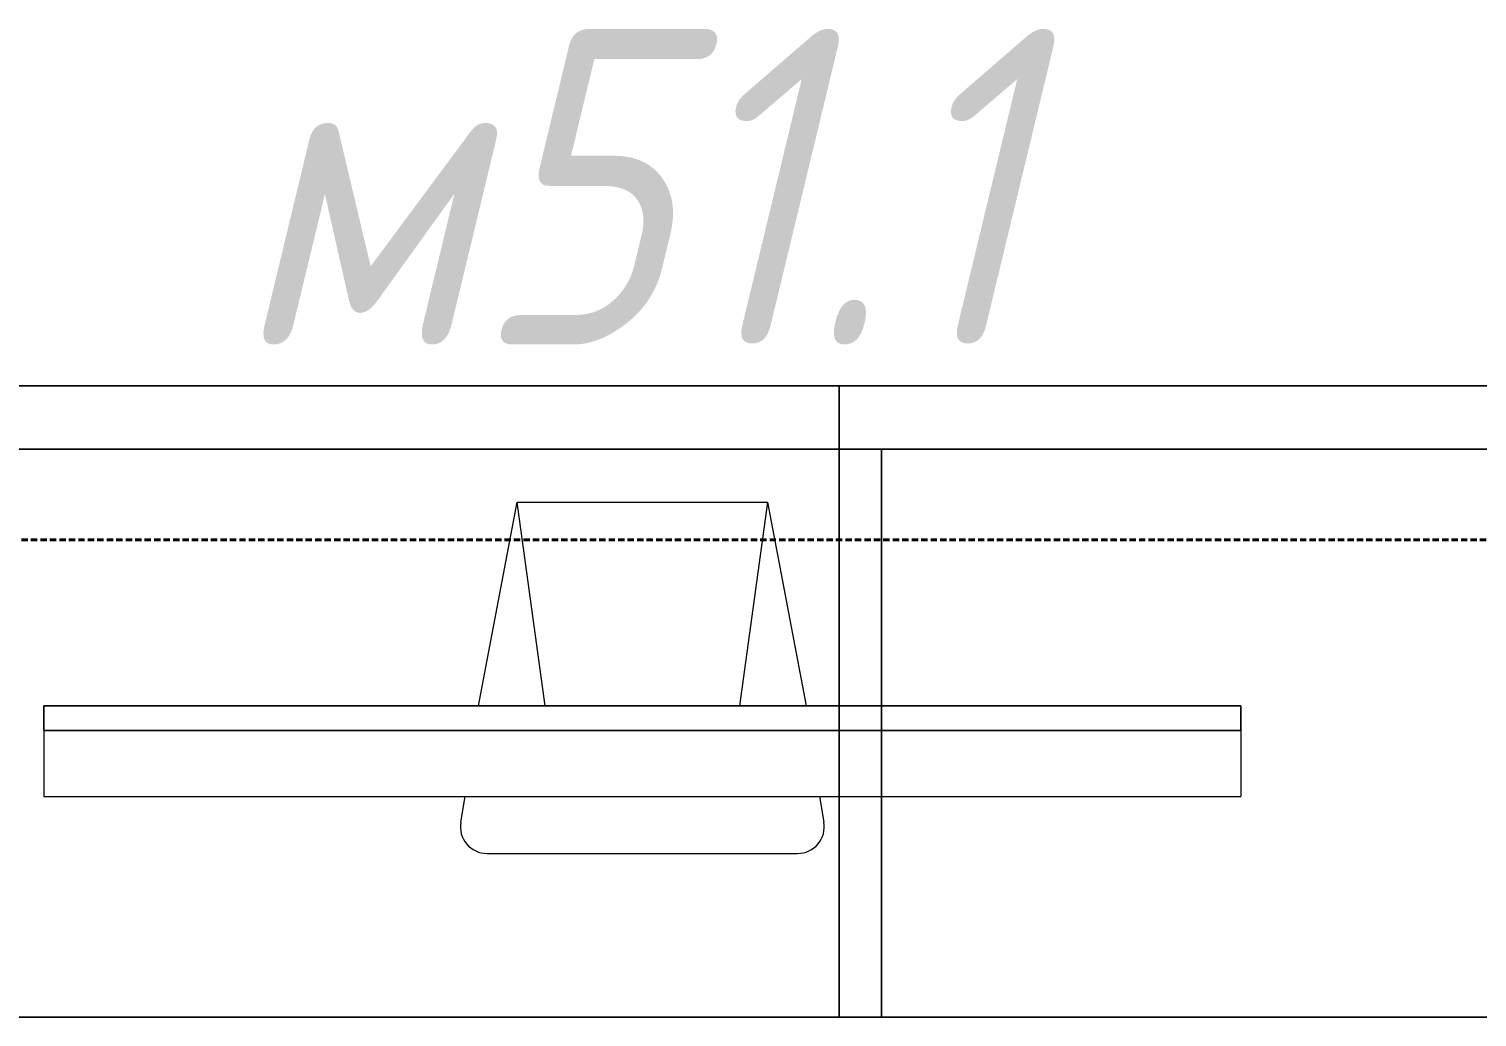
# Model space of a CAD drawing. Header units: millimetres. Extents: x -32954 to 151739, y -65671 to 56243.
# Drawn here: x -16993 to -16305, y -28475 to -28005 of the extents above; entities that cross this region are included whole.
import ezdxf

# ---------------------------------------------------------------- set-up
doc = ezdxf.new("R2010")
doc.units = ezdxf.units.MM
doc.linetypes.add('ADSK_Штрих_ш3 п1_5', pattern=[4.5, 3, -1.5])
doc.layers.add('_Разделитель помещений_', color=4, linetype='ADSK_Штрих_ш3 п1_5', lineweight=40, true_color=0x00ffff)
for name, color, linetype, lineweight in [('I-FURN', 7, 'Continuous', 9), ('I-FURN-IDEN', 7, 'Continuous', 9), ('M-EQPM', 7, 'Continuous', 9)]:
    doc.layers.add(name, color=color, linetype=linetype, lineweight=lineweight)
doc.styles.add('GOST Common_I', font='GOST_Common Italic.ttf', dxfattribs={"width": 0.9, "height": 150})

# ---------------------------------------------------------------- blocks, each defined once
blk = doc.blocks.new('АРМ_Компьютер - ГКБ_АРМ2 _4_2_-10171851-О_ТХ_03')
at = {"layer": 'M-EQPM'}
for p, q in [((-77.87, -67.38), (-59.46, 29.37)), ((-59.46, 29.37), (59.46, 29.37)), ((-46.12, -67.38), (-59.46, 29.37)), ((59.46, 29.37), (46.12, -67.38)), ((59.46, 29.37), (77.87, -67.38)), ((-284.46, -67.38), (-284.46, -110.56)), ((284.46, -67.38), (-284.46, -67.38)), ((-284.46, -78.3), (-284.46, -67.38)), ((-284.46, -67.38), (-284.46, -79.06)), ((-284.46, -67.38), (284.46, -67.38)), ((-284.46, -67.38), (284.46, -67.38)), ((284.46, -67.38), (284.46, -110.56)), ((284.46, -79.06), (284.46, -67.38)), ((284.46, -67.38), (284.46, -78.3)), ((-284.46, -79.06), (-284.46, -78.3)), ((284.46, -79.06), (-284.46, -79.06)), ((-284.46, -79.06), (284.46, -79.06)), ((284.46, -78.3), (284.46, -79.06)), ((-284.46, -110.56), (284.46, -110.56)), ((-86.27, -122.67), (-84.14, -110.56)), ((84.14, -110.56), (86.27, -122.67)), ((-73.76, -137.58), (73.76, -137.58))]:
    blk.add_line(p, q, dxfattribs=at)
for centre, start, end in [((-73.76, -124.88), 170, 270), ((73.76, -124.88), 270, 10)]:
    blk.add_arc(centre, 12.7, start, end, dxfattribs=at)
blk = doc.blocks.new('М51_Пост медицинской сестры на 1 рабочее место - Пост медсестры 1500 мм-8766806-О_ТХ_03')
at = {"layer": 'I-FURN'}
for p, q in [((-338.35, 741.56), (-338.35, -758.44)), ((-338.35, -758.44), (-338.35, 741.56)), ((-338.35, 741.56), (-338.35, -758.44)), ((-338.35, -758.44), (-338.35, 741.56)), ((-338.35, 741.56), (-338.35, -758.44)), ((-338.35, -758.44), (-338.35, 741.56)), ((-338.35, 741.56), (-338.35, -758.44)), ((-338.35, -758.44), (-338.35, 741.56)), ((-38.35, -758.44), (-38.35, 741.56)), ((-38.35, 741.56), (-38.35, -758.44)), ((-308.35, -34.08), (-308.35, 721.56)), ((-308.35, 721.56), (-308.35, -34.08)), ((-308.35, -728.44), (-308.35, 711.56)), ((-308.35, 711.56), (-308.35, -728.44)), ((-38.35, -34.08), (-308.35, -34.08)), ((-308.35, -34.08), (-38.35, -34.08)), ((-38.35, -54.08), (-38.35, -34.08)), ((-38.35, -34.08), (-38.35, -54.08)), ((-338.35, -54.08), (-338.35, -728.44)), ((-38.35, -54.08), (-338.35, -54.08)), ((-338.35, -54.08), (-38.35, -54.08)), ((-338.35, -728.44), (-338.35, -54.08)), ((-308.35, -728.44), (-308.35, -54.08)), ((-308.35, -54.08), (-38.35, -54.08)), ((-38.35, -54.08), (-308.35, -54.08)), ((-308.35, -54.08), (-308.35, -728.44)), ((-38.35, -728.44), (-38.35, -54.08)), ((-38.35, -54.08), (-38.35, -728.44))]:
    blk.add_line(p, q, dxfattribs=at)

msp = doc.modelspace()

# ---------------------------------------------------------------- linework, layer by layer
at = {"layer": '_Разделитель помещений_'}
msp.add_line((-17347.5, -28247.93), (-13647.5, -28247.93), dxfattribs=at)

# ---------------------------------------------------------------- block references
at = {"layer": 'I-FURN', "rotation": 269.9999999999996}
msp.add_blockref('М51_Пост медицинской сестры на 1 рабочее место - Пост медсестры 1500 мм-8766806-О_ТХ_03', (-16553.85, -28513.19), dxfattribs=at)
at = {"layer": 'M-EQPM'}
msp.add_blockref('АРМ_Компьютер - ГКБ_АРМ2 _4_2_-10171851-О_ТХ_03', (-16701.51, -28259.5), dxfattribs=at)

# ---------------------------------------------------------------- texts
at = {"layer": 'I-FURN-IDEN', "char_height": 150, "attachment_point": 1, "style": 'GOST Common_I'}
for s, insert, width in [('51.1', (-16782.54, -28005.11), 346.329), ('\\fGOST Common|b0|i1|c204|p34|;\\W.9;м', (-16895.65, -28005.11), 137.0886)]:
    msp.add_mtext(s, dxfattribs=dict(at, insert=insert, width=width))

doc.saveas('drawing.dxf')
